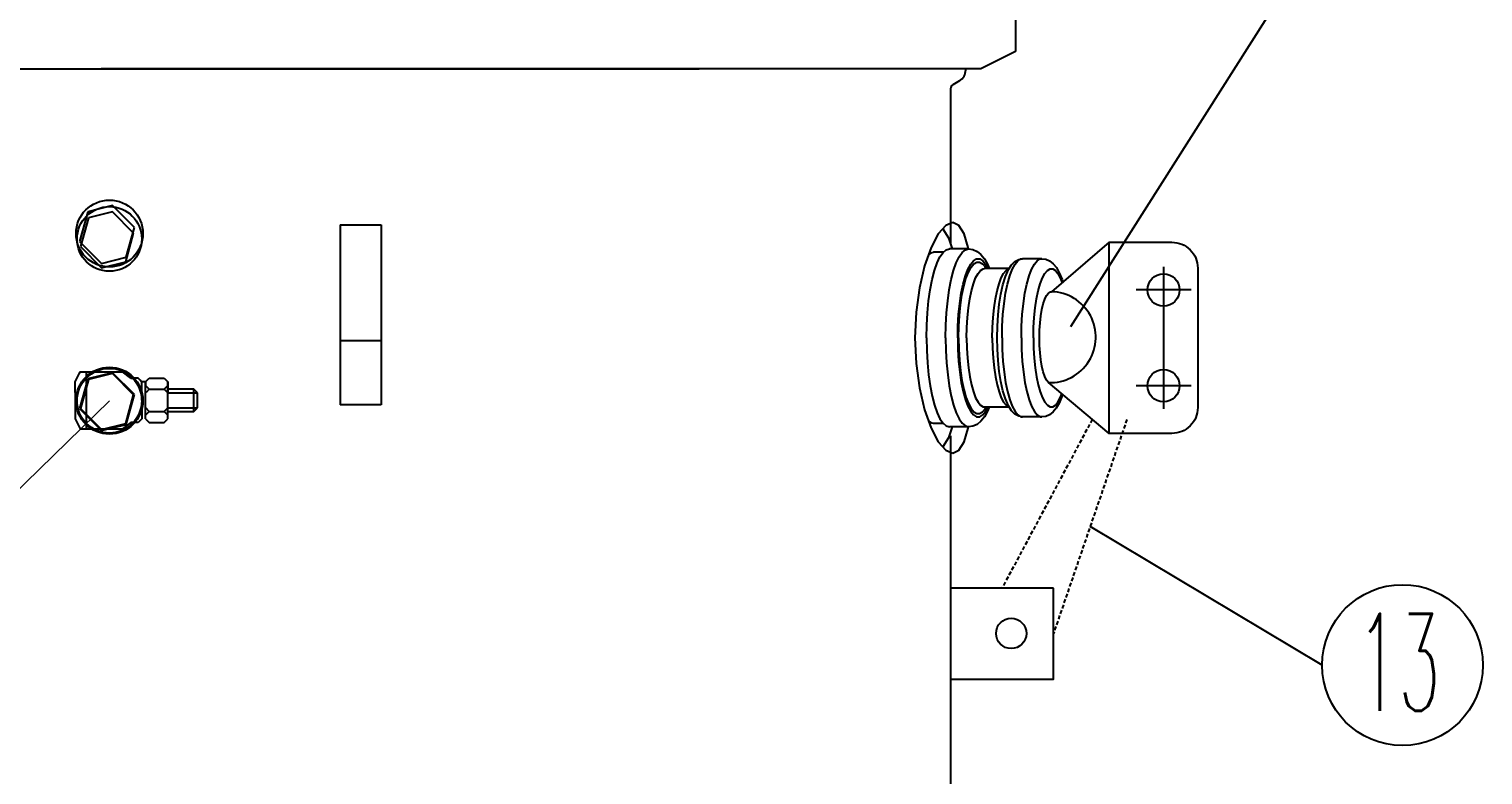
# Model space of a CAD drawing. Extents: x 4438 to 384502, y -178203 to -21188.
# Drawn here: x 378848.1 to 379226.8, y -176182.3 to -175988.1 of the extents above; entities that cross this region are included whole.
import ezdxf

# ---------------------------------------------------------------- set-up
doc = ezdxf.new("R2010")
doc.units = 0
doc.header["$LTSCALE"] = 8
doc.header["$MEASUREMENT"] = 0
doc.linetypes.add('ACAD_ISO04W100', pattern=[30, 24, -3, 0, -3])
doc.linetypes.add('HIDDEN', pattern=[0.375, 0.25, -0.125])
doc.layers.get('0').update_dxf_attribs({"linetype": 'CONTINUOUS'})
doc.layers.add('CEN', color=1, linetype='ACAD_ISO04W100')
doc.layers.add('PL', color=5, linetype='CONTINUOUS')
doc.layers.add('细', color=7, linetype='CONTINUOUS', lineweight=20)
doc.styles.get("Standard").update_dxf_attribs({"font": 'txt.shx', "width": 0.5, "bigfont": 'intecad.shx'})

msp = doc.modelspace()

# ---------------------------------------------------------------- linework, layer by layer
at = {"color": 1}
for p, q in [((379184.871, -175962.45), (379119.356, -176065.623)), ((379184.871, -176153.727), (379124.46, -176117.643))]:
    msp.add_line(p, q, dxfattribs=at)
at = {"color": 7, "linetype": 'HIDDEN', "ltscale": 0.5}
for p, q in [((379124.998, -176089.76), (379101.51, -176133.685)), ((379124.998, -176089.76), (379101.51, -176133.685)), ((379134.023, -176089.76), (379114.896, -176145.525)), ((379134.023, -176089.76), (379114.896, -176145.525))]:
    msp.add_line(p, q, dxfattribs=at)
at = {"color": 1}
msp.add_circle((379205.815, -176153.727), 20.944, dxfattribs=at)
at = {"layer": 'CEN', "ltscale": 0.5}
for p, q in [((379143.572, -176050.017), (379143.572, -176087.004)), ((379143.572, -176050.017), (379143.572, -176087.004)), ((379150.738, -176056.05), (379136.406, -176056.05)), ((379150.738, -176080.97), (379136.406, -176080.97))]:
    msp.add_line(p, q, dxfattribs=at)
at = {"layer": 'PL', "color": 7, "ltscale": 0.5}
for p, q in [((379104.996, -175978.889), (379104.996, -175993.953)), ((379104.996, -175993.953), (379095.957, -175998.473)), ((378806.17, -175998.473), (378866.712, -175998.473)), ((378866.712, -175998.473), (379002.092, -175998.473)), ((378866.837, -175998.473), (379022.629, -175998.473)), ((379095.957, -175998.473), (378866.837, -175998.473)), ((379088.124, -176003.676), (379088.124, -176043.795)), ((379090.424, -176001.62), (379088.712, -176002.641)), ((378869.862, -176034.067), (378863.372, -176035.663)), ((378869.862, -176034.067), (378863.372, -176035.663)), ((378869.862, -176034.067), (378863.372, -176035.663)), ((378875.528, -176039.77), (378869.862, -176034.067)), ((378875.528, -176039.77), (378869.862, -176034.067)), ((378875.528, -176039.77), (378869.862, -176034.067)), ((378863.372, -176035.663), (378861.265, -176043.421)), ((378863.372, -176035.663), (378861.265, -176043.421)), ((378863.372, -176035.663), (378861.265, -176043.421)), ((378873.421, -176047.528), (378875.528, -176039.77)), ((378873.421, -176047.528), (378875.528, -176039.77)), ((378873.421, -176047.528), (378875.528, -176039.77)), ((378929.108, -176039.086), (378939.821, -176039.086)), ((378929.108, -176039.086), (378929.108, -176085.954)), ((378939.821, -176039.086), (378939.821, -176085.954)), ((378861.265, -176043.421), (378866.931, -176049.124)), ((378861.265, -176043.421), (378866.931, -176049.124)), ((378861.265, -176043.421), (378866.931, -176049.124)), ((378866.931, -176049.124), (378873.421, -176047.528)), ((378866.931, -176049.124), (378873.421, -176047.528)), ((378866.931, -176049.124), (378873.421, -176047.528)), ((378929.108, -176069.215), (378939.821, -176069.215)), ((378860.124, -176079.962), (378861.42, -176077.37)), ((378860.124, -176079.962), (378861.42, -176077.37)), ((378860.124, -176079.959), (378860.289, -176079.628)), ((378860.124, -176081.436), (378860.124, -176079.959)), ((378860.124, -176082.706), (378860.124, -176079.962)), ((378861.193, -176077.82), (378861.42, -176077.367)), ((378863.372, -176079.183), (378861.265, -176086.941)), ((378863.372, -176079.183), (378861.265, -176086.941)), ((378863.372, -176079.183), (378861.265, -176086.941)), ((378861.329, -176077.367), (378865.909, -176077.377)), ((378861.329, -176077.37), (378867.958, -176077.384)), ((378863.016, -176079.628), (378863.016, -176077.367)), ((378863.016, -176092.195), (378863.016, -176079.628)), ((378869.862, -176077.587), (378863.372, -176079.183)), ((378869.862, -176077.587), (378863.372, -176079.183)), ((378869.862, -176077.587), (378863.372, -176079.183)), ((378867.958, -176077.384), (378872.447, -176077.393)), ((378875.528, -176083.29), (378869.862, -176077.587)), ((378875.528, -176083.29), (378869.862, -176077.587)), ((378875.528, -176083.29), (378869.862, -176077.587)), ((378874.586, -176078.998), (378872.447, -176077.393)), ((378874.586, -176078.998), (378875.189, -176078.998)), ((378876.514, -176078.998), (378874.586, -176078.998)), ((378876.514, -176078.998), (378874.586, -176078.998)), ((378877.478, -176079.962), (378876.514, -176078.998)), ((378877.478, -176079.962), (378876.514, -176078.998)), ((378876.996, -176079.48), (378877.389, -176079.873)), ((378877.478, -176084.782), (378877.478, -176079.962)), ((378878.443, -176079.962), (378877.478, -176079.962)), ((378878.443, -176079.962), (378879.407, -176078.998)), ((378878.804, -176079.6), (378878.443, -176079.962)), ((378878.443, -176084.96), (378878.443, -176079.962)), ((378878.443, -176079.962), (378878.443, -176080.926)), ((378879.407, -176078.998), (378883.263, -176078.998)), ((378883.263, -176078.998), (378884.227, -176079.962)), ((378884.227, -176084.499), (378884.227, -176079.962)), ((378884.227, -176079.962), (378884.227, -176082.706)), ((378860.124, -176082.706), (378860.124, -176089.603)), ((378863.016, -176083.244), (378863.016, -176081.436)), ((378873.421, -176091.048), (378875.528, -176083.29)), ((378873.421, -176091.048), (378875.528, -176083.29)), ((378873.421, -176091.048), (378875.528, -176083.29)), ((378878.443, -176080.926), (378879.407, -176081.89)), ((378878.953, -176081.436), (378878.443, -176080.926)), ((378879.407, -176081.89), (378878.591, -176082.706)), ((378879.407, -176081.89), (378880.612, -176081.89)), ((378880.612, -176081.89), (378883.263, -176081.89)), ((378883.263, -176081.89), (378884.227, -176080.926)), ((378884.227, -176082.854), (378883.263, -176081.89)), ((378890.976, -176081.89), (378884.227, -176081.89)), ((378884.227, -176083.106), (378884.227, -176082.854)), ((378884.227, -176082.854), (378891.94, -176082.854)), ((378891.94, -176082.854), (378890.976, -176081.89)), ((378890.976, -176084.784), (378890.976, -176081.89)), ((378891.94, -176084.637), (378891.94, -176082.854)), ((378861.265, -176086.941), (378866.931, -176092.644)), ((378861.265, -176086.941), (378866.931, -176092.644)), ((378861.265, -176086.941), (378866.931, -176092.644)), ((378863.016, -176086.859), (378863.016, -176085.051)), ((378877.478, -176084.782), (378877.478, -176089.603)), ((378878.443, -176089.603), (378878.443, -176084.96)), ((378879.407, -176087.675), (378878.591, -176086.859)), ((378883.263, -176087.675), (378884.227, -176086.711)), ((378884.227, -176086.711), (378884.227, -176084.499)), ((378884.227, -176086.711), (378891.94, -176086.711)), ((378884.227, -176089.603), (378884.227, -176086.859)), ((378890.976, -176087.675), (378890.976, -176084.782)), ((378890.976, -176087.675), (378891.94, -176086.711)), ((378891.94, -176086.711), (378891.94, -176084.782)), ((378939.821, -176085.954), (378929.108, -176085.954)), ((378860.124, -176089.603), (378861.42, -176092.195)), ((378866.931, -176092.644), (378873.421, -176091.048)), ((378866.931, -176092.644), (378873.421, -176091.048)), ((378866.931, -176092.644), (378873.421, -176091.048)), ((378874.586, -176090.567), (378872.447, -176092.171)), ((378876.514, -176090.567), (378874.586, -176090.567)), ((378877.478, -176089.603), (378876.514, -176090.567)), ((378878.443, -176088.639), (378879.407, -176087.675)), ((378878.443, -176089.603), (378879.407, -176090.567)), ((378879.407, -176087.675), (378880.612, -176087.675)), ((378879.407, -176090.567), (378883.263, -176090.567)), ((378880.612, -176087.675), (378883.263, -176087.675)), ((378884.227, -176088.639), (378883.263, -176087.675)), ((378883.263, -176090.567), (378884.227, -176089.603)), ((378884.227, -176087.675), (378890.976, -176087.675)), ((378861.329, -176092.195), (378867.958, -176092.181)), ((378867.958, -176092.181), (378872.447, -176092.171)), ((379088.124, -176094.06), (379088.124, -176121.882)), ((379088.124, -176094.06), (379088.124, -176121.882)), ((379088.124, -176121.882), (379088.124, -176284.481))]:
    msp.add_line(p, q, dxfattribs=at)
at = {"layer": 'PL', "ltscale": 0.5}
for p, q in [((378863.553, -176037.246), (378861.515, -176044.755)), ((378869.835, -176035.701), (378863.553, -176037.246)), ((378875.318, -176041.221), (378869.835, -176035.701)), ((378873.28, -176048.73), (378875.318, -176041.221)), ((379086.08, -176040.104), (379087.579, -176042.504)), ((378861.515, -176044.755), (378866.998, -176050.275)), ((379087.579, -176042.504), (379088.537, -176045.344)), ((379092.809, -176045.344), (379087.837, -176045.344)), ((379129.404, -176043.618), (379114.357, -176056.499)), ((378866.998, -176050.275), (378873.28, -176048.73)), ((379086.243, -176046.202), (379083.693, -176046.202)), ((379111.871, -176047.918), (379106.846, -176047.918)), ((379096.605, -176050.543), (379096.953, -176050.492)), ((379096.953, -176050.492), (379096.84, -176050.474)), ((379103.35, -176050.492), (379096.953, -176050.492)), ((379087.355, -176058.887), (379087.765, -176055.986)), ((378863.553, -176079.366), (378861.515, -176086.875)), ((378869.835, -176077.821), (378863.553, -176079.366)), ((378875.318, -176083.341), (378869.835, -176077.821)), ((379087.355, -176078.134), (379087.765, -176081.035)), ((378873.28, -176090.85), (378875.318, -176083.341)), ((379129.404, -176093.402), (379113.594, -176080.155)), ((378861.515, -176086.875), (378866.998, -176092.395)), ((379096.605, -176086.478), (379096.953, -176086.528)), ((379103.352, -176086.528), (379096.953, -176086.528)), ((378866.998, -176092.395), (378873.28, -176090.85)), ((379086.243, -176090.818), (379083.693, -176090.818)), ((379111.871, -176089.102), (379106.846, -176089.102)), ((379092.809, -176091.676), (379087.837, -176091.676))]:
    msp.add_line(p, q, dxfattribs=at)
for points in [[(379088.666, -176038.48), (379086.841, -176039.228), (379084.916, -176041.441), (379083.026, -176045.024)], [(379092.766, -176045.351), (379092.712, -176045.024), (379091.647, -176041.441), (379090.288, -176039.228), (379088.666, -176038.48)], [(379083.026, -176045.024), (379081.331, -176049.798), (379079.989, -176055.509), (379079.131, -176061.852), (379078.836, -176068.51)], [(379083.91, -176051.003), (379084.595, -176049.022), (379085.346, -176047.438), (379086.148, -176046.283), (379086.983, -176045.58), (379087.837, -176045.344)], [(379087.765, -176055.986), (379088.278, -176053.34), (379088.883, -176051.003), (379089.568, -176049.022), (379090.319, -176047.438), (379091.12, -176046.283), (379091.956, -176045.58), (379092.809, -176045.344)], [(379092.809, -176045.344), (379093.923, -176045.503), (379095.014, -176045.993), (379096.024, -176046.815), (379096.932, -176047.965), (379097.774, -176049.516), (379098.15, -176050.492)], [(379082.409, -176046.761), (379083.261, -176046.265), (379083.693, -176046.203)], [(379089.966, -176068.51), (379090.026, -176065.441), (379090.203, -176062.441), (379090.494, -176059.576), (379090.892, -176056.911), (379091.389, -176054.504), (379091.973, -176052.411), (379092.631, -176050.677), (379093.349, -176049.342), (379094.11, -176048.435), (379094.897, -176047.976), (379095.694, -176047.976), (379096.482, -176048.435), (379097.243, -176049.342), (379097.861, -176050.492)], [(379090.188, -176068.51), (379090.245, -176065.569), (379090.415, -176062.694), (379090.694, -176059.948), (379091.076, -176057.394), (379091.552, -176055.088), (379092.111, -176053.082), (379092.742, -176051.42), (379093.43, -176050.141), (379094.159, -176049.271), (379094.914, -176048.832), (379095.677, -176048.832), (379096.432, -176049.271), (379097.162, -176050.141), (379097.351, -176050.492)], [(379101.516, -176068.51), (379101.576, -176065.441), (379101.753, -176062.441), (379102.044, -176059.576), (379102.442, -176056.911), (379102.939, -176054.504), (379103.523, -176052.411), (379104.181, -176050.677), (379104.899, -176049.342), (379105.66, -176048.435)], [(379103.178, -176050.761), (379103.994, -176049.488), (379104.878, -176048.612), (379105.847, -176048.089), (379106.846, -176047.918)], [(379105.66, -176048.435), (379106.447, -176047.976), (379106.846, -176047.918)], [(379106.541, -176068.51), (379106.601, -176065.441), (379106.778, -176062.441), (379107.069, -176059.576), (379107.467, -176056.911), (379107.964, -176054.504), (379108.548, -176052.411), (379109.206, -176050.677), (379109.924, -176049.342), (379110.685, -176048.435), (379111.473, -176047.976), (379111.871, -176047.918)], [(379111.871, -176047.918), (379112.899, -176048.06), (379113.905, -176048.495), (379114.837, -176049.224), (379115.667, -176050.236), (379116.422, -176051.573), (379117.137, -176053.358), (379117.33, -176054.028)], [(379081.841, -176068.51), (379081.902, -176065.214), (379082.084, -176061.984), (379082.383, -176058.887), (379082.793, -176055.986), (379083.305, -176053.34), (379083.91, -176051.003)], [(379092.29, -176068.51), (379092.342, -176065.825), (379092.497, -176063.199), (379092.752, -176060.693), (379093.1, -176058.36), (379093.535, -176056.255), (379094.046, -176054.423), (379094.621, -176052.906), (379095.249, -176051.738), (379095.915, -176050.944), (379096.605, -176050.543)], [(379098.973, -176068.51), (379099.025, -176065.825), (379099.18, -176063.199), (379099.434, -176060.693), (379099.783, -176058.36), (379100.217, -176056.255), (379100.728, -176054.423), (379101.304, -176052.906), (379101.932, -176051.738), (379102.598, -176050.944), (379103.287, -176050.543), (379103.32, -176050.538)], [(379100.244, -176068.51), (379100.305, -176065.506), (379100.487, -176062.565), (379100.787, -176059.748), (379101.205, -176057.111), (379101.738, -176054.7), (379102.399, -176052.549), (379103.178, -176050.761)], [(379109.694, -176068.51), (379109.746, -176065.825), (379109.901, -176063.199), (379110.156, -176060.693), (379110.504, -176058.36), (379110.939, -176056.255), (379111.45, -176054.423), (379112.026, -176052.906), (379112.654, -176051.738), (379113.32, -176050.944), (379114.009, -176050.543), (379114.706, -176050.543), (379115.395, -176050.944), (379116.061, -176051.738), (379116.689, -176052.906), (379117.168, -176054.168)], [(379111.248, -176068.51), (379111.291, -176066.533), (379111.417, -176064.61), (379111.623, -176062.793), (379111.904, -176061.132), (379112.252, -176059.673), (379112.657, -176058.454), (379113.108, -176057.51), (379113.594, -176056.866), (379114.101, -176056.539), (379114.357, -176056.499)], [(379086.814, -176068.51), (379086.875, -176065.214), (379087.056, -176061.984), (379087.355, -176058.887)], [(379078.836, -176068.51), (379079.131, -176075.168), (379079.989, -176081.512), (379081.331, -176087.223)], [(379081.841, -176068.51), (379081.902, -176071.807), (379082.084, -176075.037), (379082.383, -176078.134), (379082.793, -176081.035), (379083.305, -176083.681), (379083.91, -176086.018)], [(379086.814, -176068.51), (379086.875, -176071.807), (379087.056, -176075.037), (379087.355, -176078.134)], [(379089.966, -176068.51), (379090.026, -176071.579), (379090.203, -176074.58), (379090.494, -176077.445), (379090.892, -176080.11), (379091.389, -176082.517), (379091.973, -176084.61), (379092.631, -176086.344), (379093.349, -176087.679), (379094.11, -176088.586), (379094.897, -176089.045), (379095.694, -176089.045), (379096.482, -176088.586), (379097.243, -176087.679), (379097.861, -176086.528)], [(379090.188, -176068.51), (379090.245, -176071.452), (379090.415, -176074.327), (379090.694, -176077.073), (379091.076, -176079.627), (379091.552, -176081.933), (379092.111, -176083.939), (379092.742, -176085.601), (379093.43, -176086.88), (379094.159, -176087.75), (379094.914, -176088.189), (379095.677, -176088.189), (379096.432, -176087.75), (379097.162, -176086.88), (379097.351, -176086.528)], [(379092.29, -176068.51), (379092.342, -176071.196), (379092.497, -176073.821), (379092.752, -176076.328), (379093.1, -176078.66), (379093.535, -176080.766), (379094.046, -176082.597), (379094.621, -176084.114), (379095.249, -176085.283), (379095.915, -176086.077), (379096.605, -176086.478)], [(379098.973, -176068.51), (379099.025, -176071.196), (379099.18, -176073.821), (379099.434, -176076.328), (379099.783, -176078.66), (379100.217, -176080.766), (379100.728, -176082.597), (379101.304, -176084.114), (379101.932, -176085.283), (379102.598, -176086.077), (379103.287, -176086.478), (379103.323, -176086.483)], [(379103.982, -176087.516), (379103.162, -176086.23), (379102.383, -176084.427), (379101.727, -176082.277), (379101.197, -176079.869), (379100.783, -176077.239), (379100.485, -176074.432), (379100.305, -176071.502), (379100.244, -176068.51)], [(379101.516, -176068.51), (379101.576, -176071.579), (379101.753, -176074.58), (379102.044, -176077.445), (379102.442, -176080.11), (379102.939, -176082.517), (379103.523, -176084.61), (379104.181, -176086.344), (379104.899, -176087.679), (379105.66, -176088.586)], [(379106.541, -176068.51), (379106.601, -176071.579), (379106.778, -176074.58), (379107.069, -176077.445), (379107.467, -176080.11), (379107.964, -176082.517), (379108.548, -176084.61), (379109.206, -176086.344), (379109.924, -176087.679), (379110.685, -176088.586), (379111.473, -176089.045), (379111.871, -176089.102)], [(379109.694, -176068.51), (379109.746, -176071.196), (379109.901, -176073.821), (379110.156, -176076.328), (379110.504, -176078.66), (379110.939, -176080.766), (379111.45, -176082.597), (379112.026, -176084.114), (379112.654, -176085.283), (379113.32, -176086.077), (379114.009, -176086.478), (379114.706, -176086.478), (379115.395, -176086.077), (379116.061, -176085.283), (379116.689, -176084.114), (379117.082, -176083.078)], [(379113.594, -176080.155), (379113.108, -176079.511), (379112.657, -176078.566), (379112.252, -176077.348), (379111.904, -176075.888), (379111.623, -176074.227), (379111.417, -176072.411), (379111.291, -176070.487), (379111.248, -176068.51)], [(379087.765, -176081.035), (379088.278, -176083.681), (379088.883, -176086.018), (379089.568, -176087.999), (379090.319, -176089.583), (379091.12, -176090.738), (379091.956, -176091.441), (379092.809, -176091.676)], [(379117.26, -176083.227), (379117.106, -176083.755), (379116.393, -176085.508), (379115.641, -176086.823), (379114.815, -176087.818), (379113.892, -176088.534), (379112.898, -176088.961), (379111.871, -176089.102)], [(379081.331, -176087.223), (379083.026, -176091.997), (379084.916, -176095.579), (379086.841, -176097.793), (379088.666, -176098.54)], [(379083.91, -176086.018), (379084.595, -176087.999), (379085.346, -176089.583), (379086.148, -176090.738), (379086.983, -176091.441), (379087.837, -176091.676)], [(379098.15, -176086.528), (379097.745, -176087.567), (379096.907, -176089.094), (379096.003, -176090.227), (379095, -176091.036), (379093.921, -176091.518), (379092.809, -176091.676)], [(379096.948, -176086.468), (379096.841, -176086.547), (379096.953, -176086.528)], [(379106.846, -176089.102), (379105.845, -176088.932), (379104.87, -176088.402), (379103.982, -176087.516)], [(379083.693, -176090.818), (379083.261, -176090.756), (379082.409, -176090.26)], [(379105.66, -176088.586), (379106.447, -176089.045), (379106.846, -176089.102)], [(379088.537, -176091.676), (379087.579, -176094.517), (379086.08, -176096.917)], [(379088.666, -176098.54), (379090.288, -176097.793), (379091.647, -176095.579), (379092.712, -176091.997), (379092.766, -176091.669)]]:
    msp.add_lwpolyline(points, dxfattribs=at)
msp.add_lwpolyline([(379152.476, -176050.338), (379152.476, -176086.682, -0.4142136), (379145.756, -176093.402), (379129.404, -176093.402), (379129.404, -176043.618), (379145.756, -176043.618, -0.4142136)], format="xyb", close=True, dxfattribs=at)
at = {"layer": 'PL', "color": 7, "ltscale": 0.5}
msp.add_lwpolyline([(379114.896, -176133.685), (379088.124, -176133.685), (379088.124, -176157.365), (379114.896, -176157.365)], close=True, dxfattribs=at)
msp.add_lwpolyline([(379114.896, -176133.685), (379088.124, -176133.685), (379088.124, -176157.365), (379114.896, -176157.365)], close=True, dxfattribs=at)
for centre, radius in [((378869.022, -176041.356), 8.704), ((378869.022, -176041.356), 8.704), ((378869.022, -176041.356), 8.704), ((378869.022, -176084.876), 8.704), ((378869.022, -176084.876), 8.704), ((378869.022, -176084.876), 8.704), ((379103.898, -176145.468), 3.942), ((379103.898, -176145.468), 3.942)]:
    msp.add_circle(centre, radius, dxfattribs=at)
at = {"layer": 'PL', "ltscale": 0.5}
for centre, radius in [((378869.022, -176042.756), 8.424), ((379143.572, -176056.05), 4.2), ((379143.572, -176056.05), 4.2), ((378869.022, -176084.876), 8.424), ((379143.572, -176080.97), 4.2), ((379143.572, -176080.97), 4.2)]:
    msp.add_circle(centre, radius, dxfattribs=at)
at = {"layer": 'PL', "color": 7, "ltscale": 0.5}
for centre, radius, start, end in [((379088.726, -175998.774), 3.314, 300.80872, 0), ((379088.726, -175998.774), 3.314, 0, 5.21591), ((379089.329, -176003.676), 1.205, 120.80872, 180)]:
    msp.add_arc(centre, radius, start, end, dxfattribs=at)
at = {"layer": 'PL', "ltscale": 0.5}
msp.add_arc((379114.098, -176068.331), 11.835, 267.55767, 88.74665, dxfattribs=at)
at = {"layer": '细', "color": 1}
msp.add_line((378493.686, -176451.751), (378869.022, -176084.876), dxfattribs=at)

# ---------------------------------------------------------------- texts
at = {"color": 3, "linetype": 'Continuous', "insert": (379215.638, -176140.346), "char_height": 25.3086, "width": 20.24686, "attachment_point": 3, "line_spacing_factor": 0.9}
msp.add_mtext('13', dxfattribs=at)

doc.saveas('drawing.dxf')
